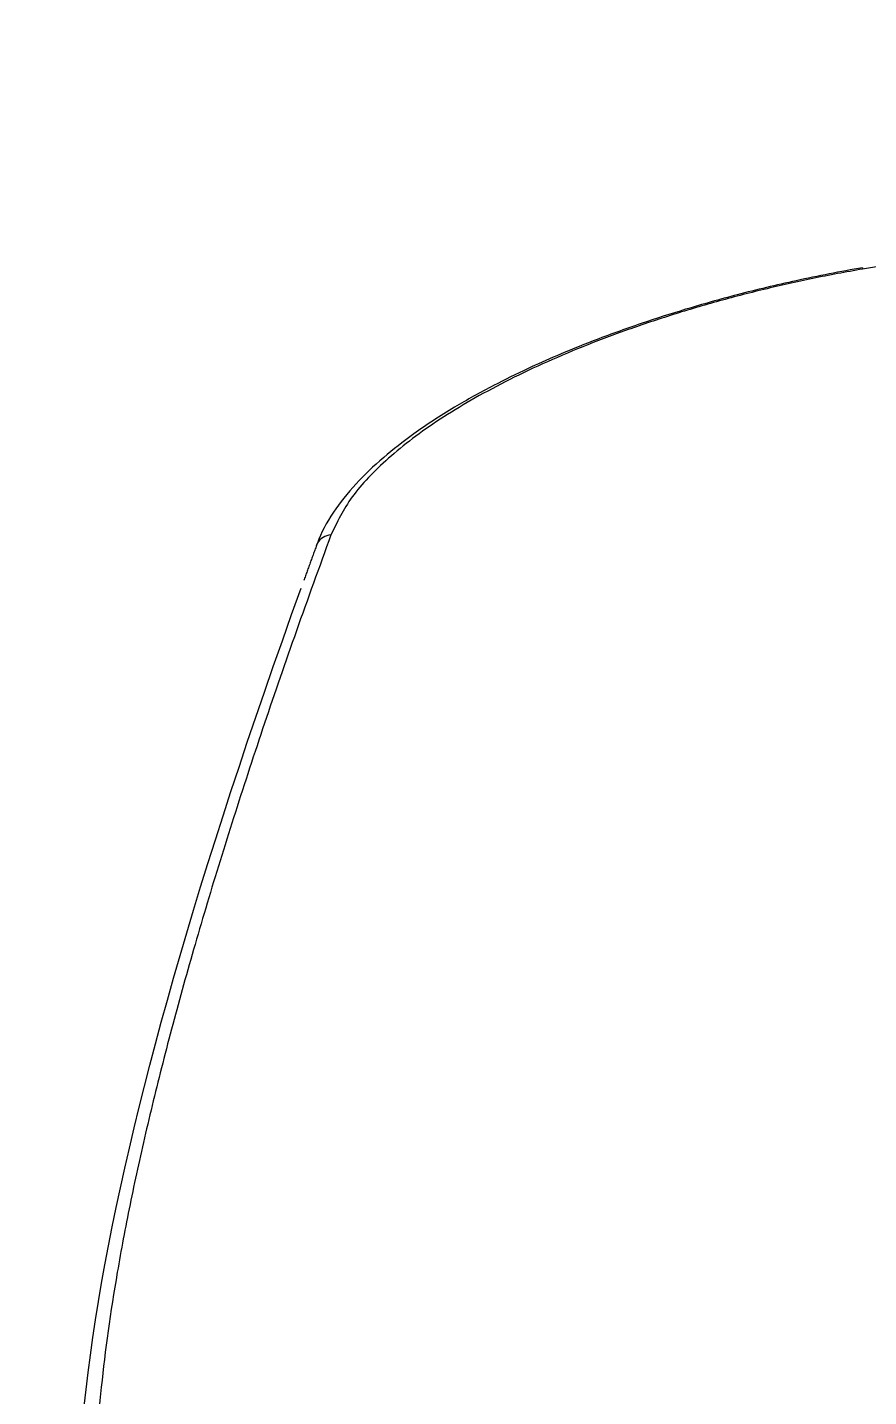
# Model space of a CAD drawing. Header units: millimetres. Extents: x 28 to 2425, y 8 to 1657.
# Drawn here: x 1070.1 to 1113.6, y 610.7 to 681.4 of the extents above; entities that cross this region are included whole.
import ezdxf

# ---------------------------------------------------------------- set-up
doc = ezdxf.new("R2010")
doc.units = ezdxf.units.MM
doc.layers.add('1LINE', color=7, linetype='CONTINUOUS')

msp = doc.modelspace()

# ---------------------------------------------------------------- linework, layer by layer
at = {"layer": '1LINE', "linetype": 'Continuous'}
for centre, major_axis, ratio, start_param, end_param in [((1113.481, 668.035), (0.169, -0.986), 0.021105, 3.037104, 3.522539), ((1085.984, 654.285), (0.939, -0.345), 0.920513, 2.948358, 3.114714), ((1085.984, 654.285), (0.939, -0.345), 0.920513, 2.058905, 2.948356)]:
    msp.add_ellipse(centre, major_axis=major_axis, ratio=ratio, start_param=start_param, end_param=end_param, dxfattribs=at)
for points, knots in [([(1259.038, 681.442), (1234.647, 681.4), (1210.215, 680.377), (1161.596, 676.209), (1137.384, 673.066), (1113.316, 668.948)], [0, 0, 0, 0, 0.5, 0.5, 1, 1, 1, 1]), ([(1113.315, 669.015), (1112.159, 668.817), (1109.983, 668.394), (1106.921, 667.661), (1104.246, 666.909), (1101.75, 666.11), (1099.525, 665.305), (1097.591, 664.518), (1095.871, 663.75), (1094.074, 662.866), (1092.052, 661.741), (1090.144, 660.493), (1088.45, 659.166), (1087.029, 657.809), (1085.848, 656.323), (1085.32, 655.312), (1085.124, 654.788)], [0, 0, 0, 0, 0.082741, 0.157295, 0.224534, 0.284606, 0.352215, 0.406067, 0.451161, 0.508086, 0.578644, 0.662648, 0.735155, 0.815811, 0.903726, 1, 1, 1, 1]), ([(1113.316, 668.948), (1112.454, 668.792), (1110.741, 668.481), (1108.213, 667.91), (1105.748, 667.27), (1103.349, 666.556), (1101.032, 665.778), (1098.088, 664.663), (1094.74, 663.145), (1091.338, 661.191), (1088.696, 659.179), (1086.75, 657.152), (1086.135, 655.86), (1085.824, 655.21)], [0, 0, 0, 0, 0.063251, 0.125679, 0.187781, 0.250062, 0.312803, 0.375279, 0.500251, 0.624396, 0.749987, 0.874017, 1, 1, 1, 1]), ([(1085.824, 655.21), (1085.22, 653.544), (1084.013, 650.218), (1082.371, 645.448), (1080.858, 640.845), (1079.487, 636.425), (1078.255, 632.184), (1077.164, 628.126), (1076.216, 624.254), (1075.412, 620.57), (1074.573, 616.109), (1073.868, 611.067), (1073.513, 605.689), (1073.653, 600.879), (1074.249, 596.582), (1075.064, 594.186), (1075.472, 592.986)], [0, 0, 0, 0, 0.056092, 0.11204, 0.1679, 0.223685, 0.27935, 0.334848, 0.390132, 0.445179, 0.500002, 0.599746, 0.699565, 0.79947, 0.899568, 1, 1, 1, 1])]:
    msp.add_open_spline(points, degree=3, knots=knots, dxfattribs=at)
for points, degree in [([(1085.124, 654.788), (1084.416, 652.845)], 1), ([(1074.588, 592.126), (1070.126, 603.399), (1073.729, 623.276), (1084.282, 652.447)], 3)]:
    msp.add_open_spline(points, degree=degree, dxfattribs=at)

doc.saveas('drawing.dxf')
